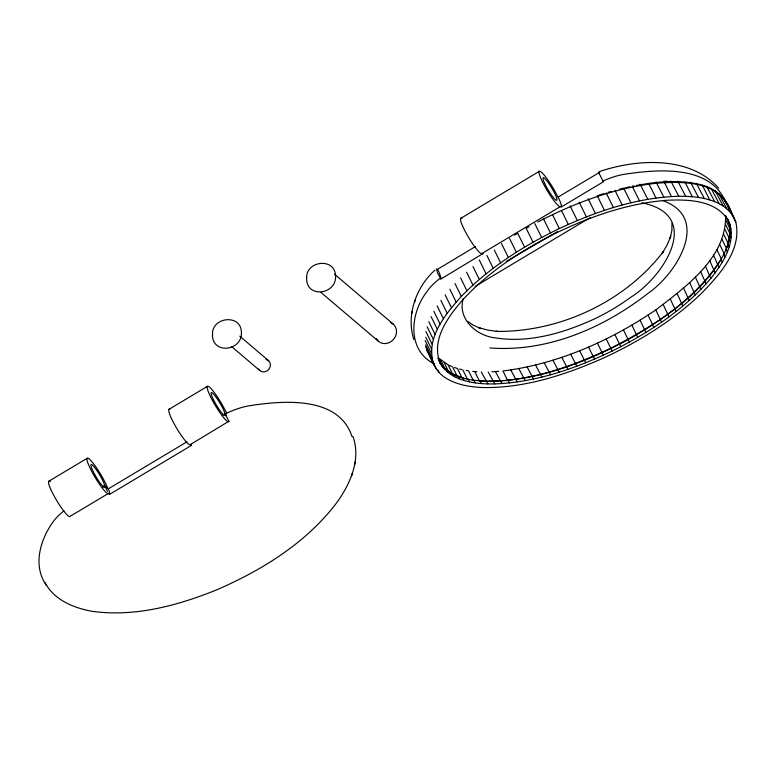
<?xml version="1.0" encoding="UTF-8"?>
<svg xmlns="http://www.w3.org/2000/svg" width="776" height="776" viewBox="0 0 776 776"><rect width="100%" height="100%" fill="white"/><g stroke="black" fill="none" stroke-linecap="round" stroke-linejoin="round"><path stroke-width="1.16" d="M671.977 223.051L671.87 230.588L670.076 238.63L670.726 236.205L667.224 244.75L662.083 253.548L663.296 251.725C624.496 302.106 559.506 332.206 496.136 331.41L498.376 331.517L487.939 330.149L478.695 327.705L481.033 328.617L473.205 325.154L467.724 321.342M434.298 365.486C424.336 339.616 445.026 314.484 461.322 296.422C489.161 267.662 523.451 245.885 559.331 228.571C596.812 211.15 637.086 197.482 678.748 196.26C699.564 196.085 727.655 199.558 735.832 222.14C742.002 250.202 719.653 274.491 701.737 293.124C672.433 321.293 637.251 342.74 600.352 359.443C563.366 375.497 523.684 388.204 482.953 387.544C469.994 386.972 456.55 384.906 445.414 377.805C435.336 371.607 431.543 359.744 426.703 349.666M719.643 244.401L724.221 253.694C703.347 292.397 665.333 318.179 628.133 339.626C590.711 359.734 550.029 375.991 507.562 380.269L502.984 370.967C558.022 364.051 610.14 340.858 655.807 309.934C685.557 286.916 726.132 258.233 725.57 216.368L729.644 224.633M438.042 358.134C446.074 380.764 473.932 384.401 494.739 383.916C535.779 382.374 575.394 368.6 612.157 351.033C648.804 332.749 684.131 309.808 710.835 278.341C723.668 262.414 738.238 239.58 727.461 218.939L730.1 225.118M45.076 582.621C54.019 600.032 73.943 608.054 92.257 611.333C134.772 617.211 177.607 605.639 216.776 589.828C262.637 569.885 307.121 542.346 337.424 501.752C350.539 483.312 361.082 459.082 352.973 436.49M434.996 270.106C416.188 286.829 405.935 315.172 413.841 339.51M440.913 279.001L440.952 278.749A21.718 3.337 59.1 0 0 438.013 270.048L436.471 268.923L437.499 272.987L440.913 279.001L482.905 253.645M561.455 206.882L561.485 206.639A21.718 3.337 59.1 0 0 558.555 197.929L557.042 195.29A20.622 3.172 59.1 0 0 540.688 171.641A20.622 3.172 59.1 0 0 545.577 187.773A20.622 3.172 59.1 0 0 560.495 206.707L561.455 206.882L603.427 181.768L599.353 173.921L599.082 171.777L599.664 171.729M463.282 298.488C457.19 318.771 476.28 335.824 495.146 337.861C529.077 343.283 563.405 333.098 594.057 319.111A95.225 38.887 -26.9 0 0 630.209 297.644C663.315 277.527 704.162 215.156 641.762 202.827M351.625 475.834L352.265 473.428M354.613 464.552L355.282 462.04M411.532 313.96L412.201 311.448M414.549 302.572L415.189 300.166M727.384 251.89L726.161 249.406L729.585 238.862L730.235 226.708M716.811 249.63L721.389 258.922L721.04 259.688L722.262 262.162M725.085 256.963L723.862 254.48L724.221 253.694M726.161 249.406L728.325 243.645L723.756 234.352M723.862 254.48L726.53 248.601L721.961 239.299M109.503 494.448L108.582 493.488A20.622 3.172 59.1 0 1 92.819 473.428A20.622 3.172 59.1 0 1 89.919 459.596A20.622 3.172 59.1 0 1 107.243 487.095L108.824 490.034A22.281 3.424 59.1 0 1 109.523 494.419L191.168 445.57A22.281 3.424 59.1 0 0 191.274 444.386M352.052 436.665C338.675 395.517 282.755 400.532 248.853 405.819A43.378 17.712 -26.9 0 0 225.506 413.773L225.069 414.238A13.231 2.037 59.1 0 1 215.505 403.578A13.231 2.037 59.1 0 1 213.507 394.043A13.231 2.037 59.1 0 1 224.914 413.54L228.93 421.242L190.314 444.59A20.622 3.172 59.1 0 1 176.026 427.12A20.622 3.172 59.1 0 1 169.837 409.33M228.93 421.242L228.774 421.572A20.622 3.172 59.1 0 1 213.429 402.249A20.622 3.172 59.1 0 1 209.53 387.137A20.622 3.172 59.1 0 1 226.66 413.365M721.389 258.922C695.422 299.711 653.014 326.677 610.77 348.22C569.865 367.485 525.168 383.266 479.325 380.88L474.757 371.578L472.7 371.355M482.245 253.383L481.974 253.694A20.622 3.172 59.1 0 1 467.249 235.128A20.622 3.172 59.1 0 1 461.924 218.483M440.137 278.341L439.313 278.953A43.378 17.712 -26.9 0 0 426.451 292.339C410.116 313.455 406.673 350.674 434.531 363.954M437.635 269.243L475.436 246.545M514.653 235.147L517.737 233.246L524.595 247.185M460.876 218.269L539.407 171.283M48.733 481.285L87.193 458.276M168.935 409.369L207.396 386.351M558.138 197.065L599.625 172.34M560.786 206.338L482.255 253.325L482.876 253.897M102.607 486.882L104.653 485.65L107.738 488.376M102.752 487.115L104.721 485.456A13.231 2.037 59.1 0 0 93.537 466.211A13.231 2.037 59.1 0 0 94.769 474.543A13.231 2.037 59.1 0 0 104.896 486.697L104.653 485.65M108.378 488.822L186.929 441.825M108.679 493.284L77.998 511.636A45.435 4.685 -31.8 0 1 70.858 515.817L70.112 516.506A20.622 3.172 59.1 0 1 55.183 497.92A20.622 3.172 59.1 0 1 50.324 481.654M475.213 286.383L590.197 217.59M506.321 261.464L557.566 231.549M529.057 226.728L526.177 228.309L533.044 242.257M537.729 222.033C574.948 202.711 615.116 187.802 657 183.184C682.715 181.312 721.166 180.527 729.818 211.664M222.906 415.092L224.371 414.345M602.729 181.167L602.826 181.128A43.378 17.712 -26.9 0 1 623.545 174.416C657.398 169.187 711.902 164.143 726.53 204.175M600.052 171.351C637.785 158.75 690.058 155.908 718.625 188.102M598.315 195.358L603.903 193.593M608.345 192.254L611.653 191.313M619.316 189.257L623.671 188.141L630.966 202.827M624.738 187.908L630.073 186.715M634.293 185.842L632.207 186.24L639.502 200.916M636.378 185.445L647.514 183.563M491.829 371.791L498.677 371.345M732.35 214.894C727.442 197.938 714.007 186.87 697.003 183.873C681.105 180.536 664.673 181.283 648.668 183.388L655.982 198.064M663.567 181.322L667.195 181.186M474.757 371.578L476.939 371.704M466.269 370.482L468.578 370.889L473.156 380.191L486.639 381.414L508.222 380.463L509.434 382.937M489.879 347.929C547.313 352.44 604.106 327.879 648.639 292.882C676.429 273.705 711.543 217.775 662.558 200.547M462.806 369.871L467.375 379.173L473.971 380.385L475.193 382.859M467.375 379.173L468.229 379.367L469.441 381.84M473.156 380.191L473.971 380.385M464.116 380.502L462.894 378.019L452.66 374.148L442.95 367.058M479.325 380.88L480.121 381.065L481.343 383.548M459.596 369.066L461.73 369.599M468.229 379.367L462.021 377.815L457.452 368.522L454.503 367.514M439.72 363.149L440.7 363.42C445.841 370.986 454.319 375.458 462.894 378.019M448.974 365.253L451.651 366.447M439.119 358.483L448.082 364.846L452.66 374.148L453.572 374.371L454.794 376.845M718.721 193.476L726.782 208.725M715.191 190.838L723.242 206.067M721.758 196.415L722.96 197.715M711.175 188.49L719.207 203.719M725.482 200.945L724.27 199.626L727.49 204.447L734.358 218.386M706.693 186.453L714.706 201.673M696.363 183.34L704.346 198.549M334.505 274.17L393.529 324.378M320.944 292.387L378.125 341.023M239.774 336.163L268.7 360.772M231.694 346.649L259.717 370.482M225.05 414.006L226.495 415.228M690.553 182.273L698.526 197.482M677.768 181.128L685.703 196.328M670.833 181.06L678.748 196.26M655.992 181.924L663.858 197.133M640.035 184.116L647.853 199.325M728.683 221.422C716.811 200.004 688.273 199.277 666.72 200.286C628.211 203.283 591.118 216.213 556.499 232.839C521.938 250.008 488.831 271.445 462.574 300.011C448.305 316.598 431.019 339.451 439.973 362.46M702.396 185.28L709.749 199.956M684.965 182.069L692.308 196.735M191.148 445.599L190.411 444.376M664.13 181.856L671.453 196.532M614.97 190.362L622.255 205.048M724.978 200.208L735.832 222.14M606.134 192.885L613.409 207.57M438.76 359.977L441.922 365.894M597.2 195.707L604.465 210.393M104.867 486.261L107.563 491.227M588.189 198.821L595.454 213.507M579.148 202.196L586.404 216.892M570.088 205.844L577.344 220.539M46.638 585.696C32.931 566.761 39.576 541.561 51.769 523.742A43.378 17.712 -26.9 0 1 63.923 510.909M725.521 215.495L726.734 217.978M728.877 222.634L730.982 229.056M725.929 220.559L730.497 229.851L727.946 244.479L729.168 246.962M731.332 233.227L730.109 230.744L729.76 226.582M725.735 224.962L730.313 234.255L729.925 235.128L731.147 237.611M725.017 229.56L729.585 238.862L729.207 239.716L730.429 242.19M713.474 254.965L718.935 267.478M709.642 260.387L715.123 272.871M705.326 265.887L710.835 278.341M700.553 271.425L706.082 283.861M695.335 277.003L700.883 289.409M689.689 282.59L695.267 294.967M683.627 288.158L689.233 300.516M677.186 293.706L682.822 306.035M670.386 299.196L676.061 311.496M663.247 304.609L668.951 316.889M655.807 309.934L661.54 322.195M648.076 315.153L653.848 327.385M640.084 320.236L645.894 332.448M631.877 325.173L637.726 337.356M623.467 329.945L629.355 342.109M561.446 210.49L568.304 224.439M614.902 334.534L620.829 346.668M552.463 214.632L559.331 228.571M606.192 338.918L612.157 351.033M543.578 218.987L550.436 232.936M597.384 343.089L603.398 355.185M534.8 223.556L541.667 237.495M588.509 347.027L594.562 359.104M585.686 362.78L579.594 350.723M576.81 366.194L570.67 354.147M509.502 238.329L516.37 252.278M567.954 369.337L561.775 357.309M501.509 243.557L508.367 257.506M559.166 372.208L552.948 360.19M494.312 249.979L500.646 262.851M550.465 374.769L544.209 362.77M486.882 255.43L493.206 268.302M541.89 377.039L535.585 365.04M479.238 259.892L486.096 273.841M533.471 378.998L527.127 367.009M472.991 266.566L479.325 279.438M525.236 380.638L518.853 368.658M466.599 272.211L472.933 285.083M517.214 381.947L510.802 369.977M460.585 277.876L466.919 290.748M454.988 283.541L461.322 296.422M501.936 383.596L495.447 371.626M449.828 289.196L456.162 302.068M494.739 383.916L488.211 371.946M445.114 294.822L451.448 307.694M487.861 383.897L481.304 371.937M440.865 300.38L447.199 313.252M437.101 305.87L443.435 318.742M433.832 311.263L440.167 324.135M431.068 316.55L437.402 329.422M459.227 378.834L458.005 376.35L457.113 376.137L452.534 366.844M428.818 321.7L435.152 334.572M450.827 374.556L449.614 372.073L448.673 371.84L444.105 362.547M427.101 326.696L433.435 339.568M447.354 371.956L446.142 369.473L445.191 369.23L440.613 359.938M425.908 331.527L432.242 344.399M444.386 369.066L443.164 366.582L442.204 366.33L438.13 358.066M425.772 337.25L431.582 349.055M425.122 340.625L431.456 353.497M425.539 344.854L431.873 357.736M437.78 370.065L438.838 372.208M426.49 348.86L436.306 368.988M726.986 203.7L729.45 210.199M427.159 350.684L427.44 351.538M425.685 346.93L425.956 347.784M729.479 222.693L729.925 224.671M390.852 322.622A11.339 10.204 -49.6 0 1 393.257 339.704A11.339 10.204 -49.6 0 1 376.214 338.452M265.935 359.385A6.615 5.956 -49.6 0 1 268.981 369.182A6.615 5.956 -49.6 0 1 258.602 368.988M212.508 334.029C211.508 355.175 243.131 351.14 241.384 331.798C240.618 313.746 212.061 317.035 212.508 334.029M306.636 277.711C305.628 298.867 337.259 294.822 335.504 275.49C334.747 257.428 306.18 260.726 306.636 277.711M544.674 183.437A13.231 2.037 59.1 0 0 556.596 200.392A13.231 2.037 59.1 0 0 548.593 183.146A13.231 2.037 59.1 0 0 544.674 183.437"/></g></svg>
